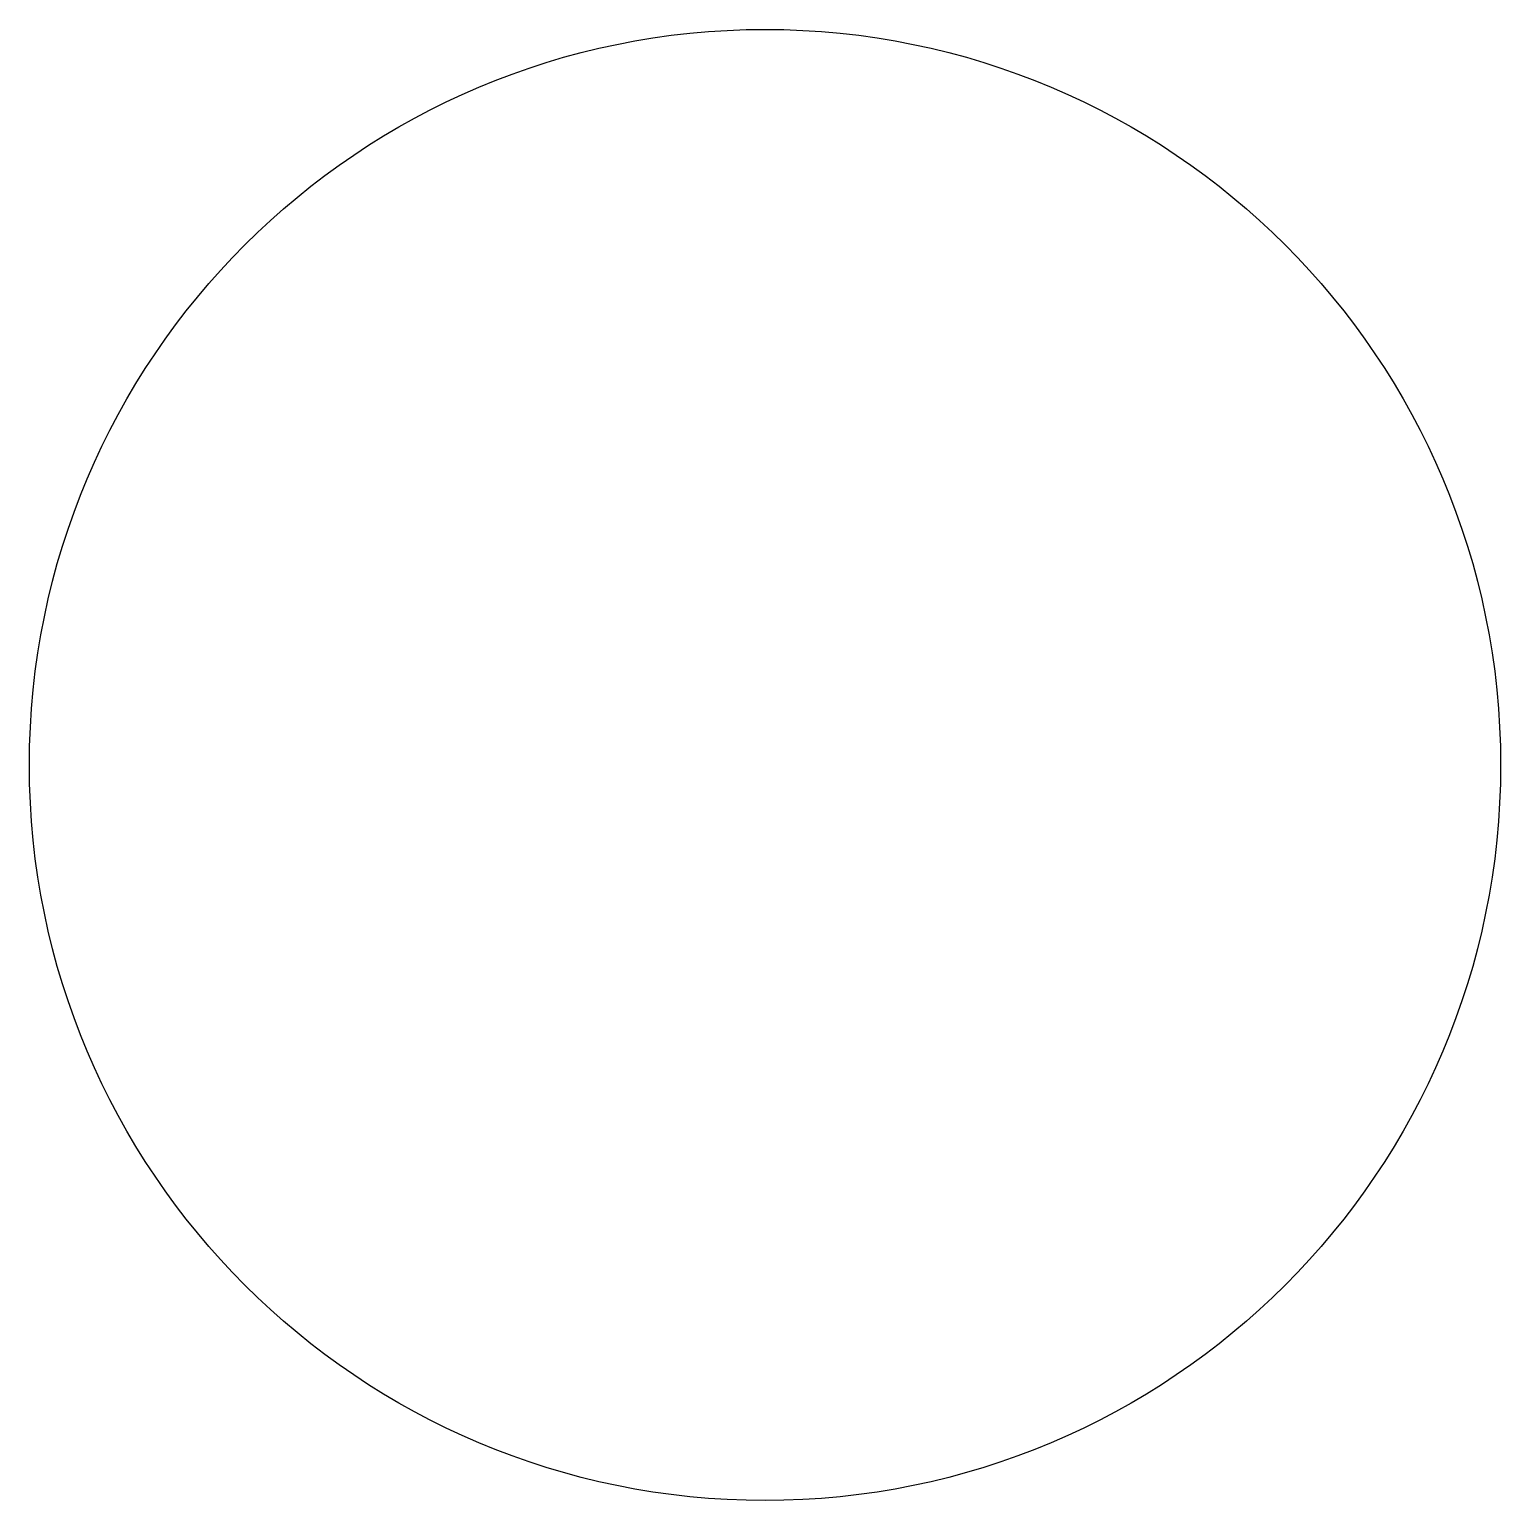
# Model space of a CAD drawing. Header units: millimetres. Extents: x 33.81 to 38.11, y 16.72 to 21.02.
import ezdxf

# ---------------------------------------------------------------- set-up
doc = ezdxf.new("R2010")
doc.units = ezdxf.units.MM
doc.layers.add('Corte exterior', color=1, linetype='Continuous', true_color=0xff0000)

msp = doc.modelspace()

# ---------------------------------------------------------------- linework, layer by layer
at = {"layer": 'Corte exterior'}
msp.add_circle((35.96, 18.8669), 2.15, dxfattribs=at)

doc.saveas('drawing.dxf')
